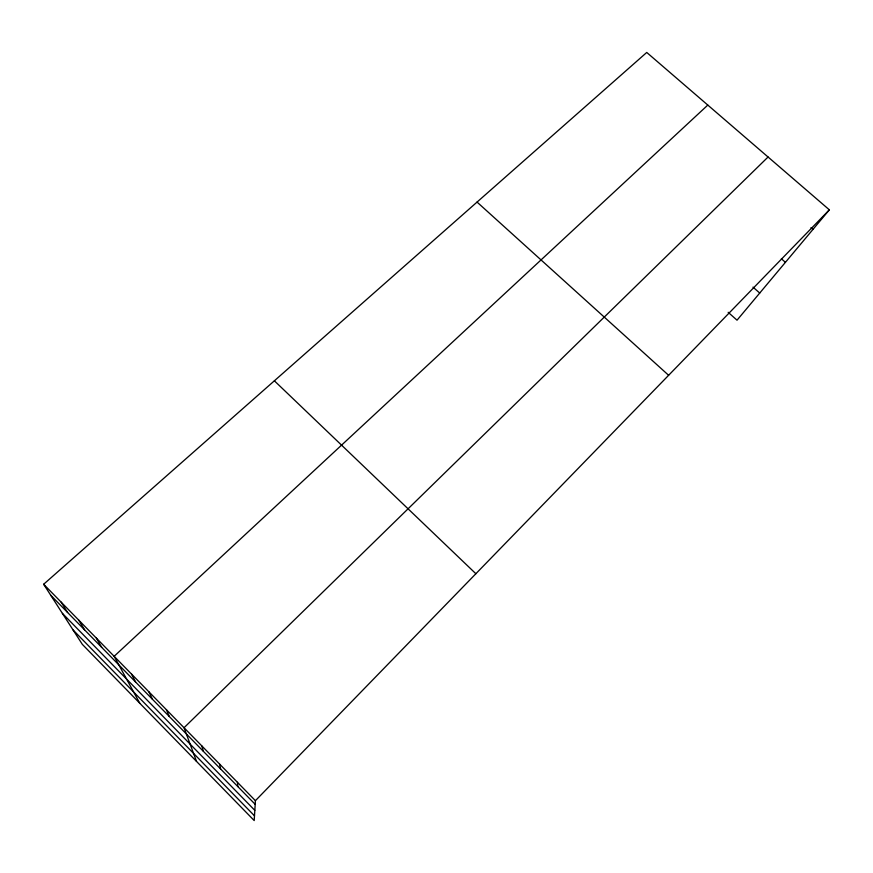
<?xml version="1.0" encoding="UTF-8"?>
<svg xmlns="http://www.w3.org/2000/svg" width="873" height="873" viewBox="0 0 873 873"><rect width="100%" height="100%" fill="white"/><g stroke="black" fill="none" stroke-linecap="round" stroke-linejoin="round"><path stroke-width="1.31" d="M829.35 209.826L255.418 800.683L254.196 820.544L82.357 644.383L43.65 584.255L646.74 52.456L829.35 209.826L737.03 320.184L728.169 312.305M768.065 157.009L184.039 727.733L196.512 761.398M707.807 105.076L114.145 656.3L139.789 703.267M810.984 227.667L812.97 229.403M781.379 258.79L785.427 262.326M753.006 287.13L759.728 293.055M477.051 202.089L668.62 375.281M274.373 380.814L475.872 573.725M43.65 584.255L255.418 800.683M50.721 595.233L255.189 804.328M62.409 613.392L254.818 810.34M73.092 629.99L254.49 815.808M61.132 602.119L67.614 612.519M78.712 620.092L84.605 629.88M96.379 638.152L101.672 647.34M131.485 674.021L135.577 682.02M148.912 691.831L152.415 699.218M166.427 709.738L169.318 716.515M201.739 745.826L203.409 751.369M219.538 764.017L220.585 768.938M237.423 782.295L237.838 786.584"/></g></svg>
